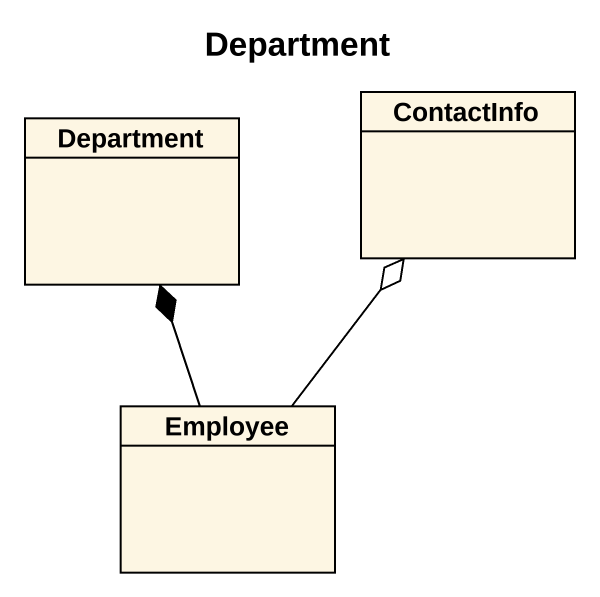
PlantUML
@startuml
title Department
hide circle
hide empty members
class Department
class ContactInfo
class Employee
Employee -up-* Department
Employee -up-o ContactInfo
@enduml
